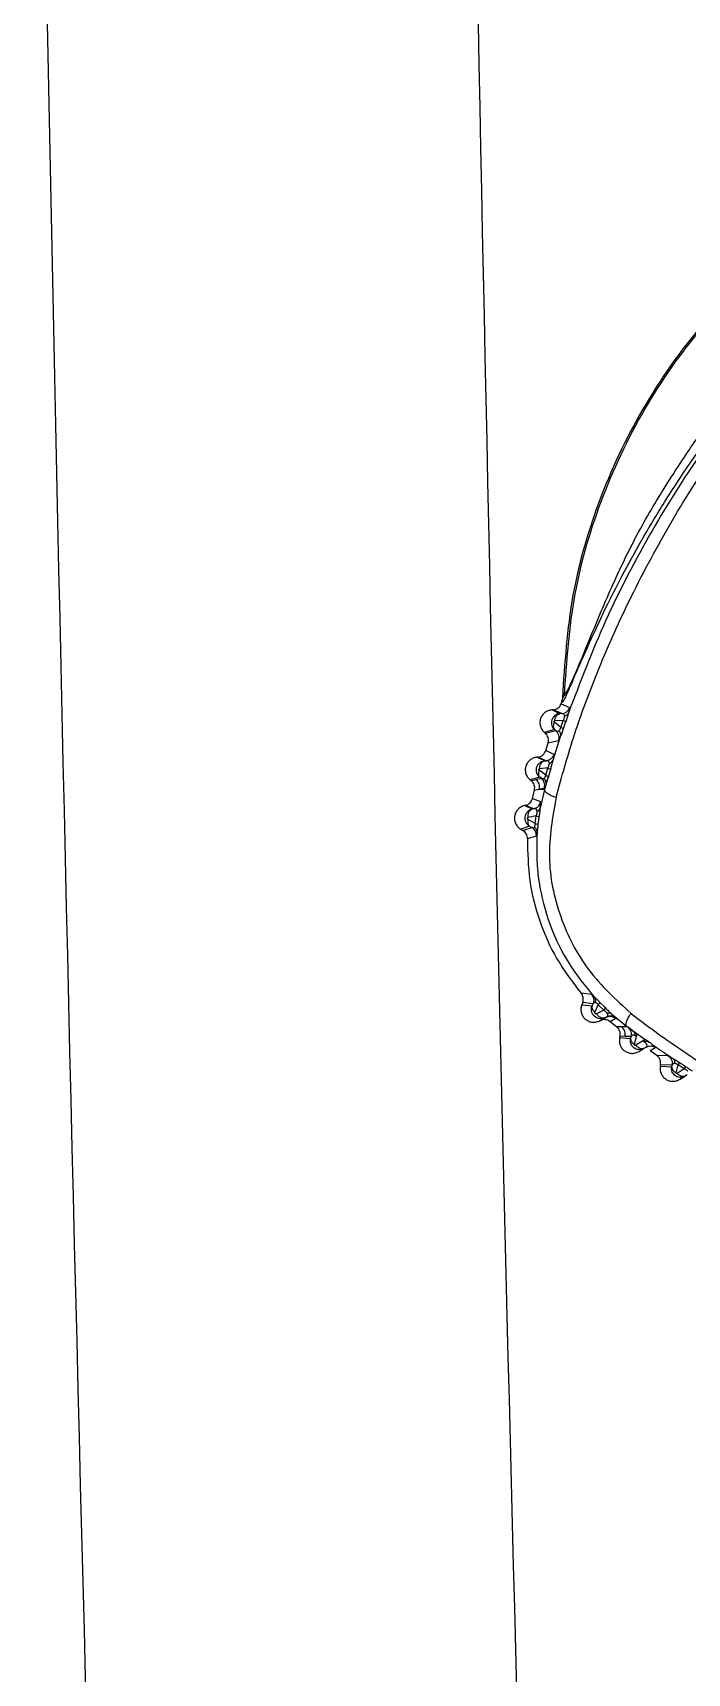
# Model space of a CAD drawing. Extents: x 409 to 498, y 628 to 778.
# Drawn here: x 411.801 to 413.209, y 673.159 to 676.687 of the extents above; entities that cross this region are included whole.
import ezdxf

# ---------------------------------------------------------------- set-up
doc = ezdxf.new("R2010")
doc.units = 0
doc.header["$MEASUREMENT"] = 0
doc.layers.add('1', color=4, linetype='Continuous')
doc.layers.add('GEOMETRY', color=4, linetype='Continuous', lineweight=25)

# ---------------------------------------------------------------- blocks, each defined once
blk = doc.blocks.new('2026_PULSE')
at = {"layer": 'GEOMETRY'}
for p, q in [((4.3611, 30.2834), (4.3613, 30.2838)), ((4.3611, 30.2834), (4.3793, 30.2752)), ((4.3636, 30.2965), (4.3613, 30.2838)), ((4.3613, 30.2838), (4.3657, 30.2884)), ((4.3636, 30.2965), (4.3679, 30.301)), ((4.3793, 30.2752), (4.3793, 30.2737)), ((4.3441, 30.2704), (4.3408, 30.2702)), ((4.3579, 30.2619), (4.3408, 30.2702)), ((4.3622, 30.2622), (4.3441, 30.2704)), ((4.3602, 30.2326), (4.3464, 30.2438)), ((4.3654, 30.2477), (4.3474, 30.2467)), ((4.3622, 30.2622), (4.3579, 30.2619)), ((4.3602, 30.2326), (4.3654, 30.2477)), ((4.3707, 30.2446), (4.3656, 30.2293)), ((4.3468, 30.2281), (4.3249, 30.2218)), ((4.3249, 30.2218), (4.327, 30.22)), ((4.327, 30.22), (4.3497, 30.2257)), ((4.3329, 30.1992), (4.3556, 30.2048)), ((4.3591, 30.2122), (4.343, 30.1611)), ((4.3468, 30.2281), (4.3497, 30.2257)), ((4.3556, 30.2048), (4.3567, 30.2065)), ((4.3624, 30.2205), (4.3591, 30.2122)), ((4.3656, 30.2293), (4.3624, 30.2205)), ((4.3278, 30.1826), (4.3329, 30.1992)), ((4.3278, 30.1826), (4.3456, 30.1749)), ((4.3456, 30.1749), (4.3454, 30.1724)), ((4.3111, 30.1688), (4.3084, 30.1685)), ((4.3251, 30.1606), (4.3084, 30.1685)), ((4.3289, 30.161), (4.3111, 30.1688)), ((4.3279, 30.1297), (4.3138, 30.1404)), ((4.3326, 30.1456), (4.3148, 30.1438)), ((4.3251, 30.1606), (4.3289, 30.161)), ((4.3279, 30.1297), (4.3326, 30.1456)), ((4.3378, 30.1417), (4.3332, 30.1257)), ((4.315, 30.1258), (4.2942, 30.1196)), ((4.2942, 30.1196), (4.2968, 30.1176)), ((4.2968, 30.1176), (4.3065, 30.1202)), ((4.3035, 30.0973), (4.3133, 30.0998)), ((4.3065, 30.1202), (4.3184, 30.1233)), ((4.3133, 30.0998), (4.3251, 30.1029)), ((4.3133, 30.0998), (4.325, 30.0992)), ((4.3184, 30.1233), (4.315, 30.1258)), ((4.325, 30.0992), (4.3157, 30.0586)), ((4.3277, 30.109), (4.325, 30.0992)), ((4.3251, 30.1029), (4.326, 30.1044)), ((4.3302, 30.1163), (4.3277, 30.109)), ((4.2846, 30.0649), (4.2819, 30.0643)), ((4.2986, 30.057), (4.2819, 30.0643)), ((4.302, 30.0577), (4.2846, 30.0649)), ((4.2994, 30.0799), (4.3035, 30.0973)), ((4.2994, 30.0799), (4.3169, 30.0729)), ((4.317, 30.0703), (4.3169, 30.0729)), ((4.3053, 30.0259), (4.2897, 30.0344)), ((4.3074, 30.0423), (4.2904, 30.0388)), ((4.302, 30.0577), (4.2986, 30.057)), ((4.3053, 30.0259), (4.3074, 30.0423)), ((4.3132, 30.0392), (4.3112, 30.0231)), ((4.2931, 30.02), (4.2744, 30.0135)), ((4.2744, 30.0135), (4.2786, 30.0111)), ((4.2786, 30.0111), (4.2978, 30.0175)), ((4.2885, 29.9933), (4.3077, 29.9995)), ((4.2931, 30.02), (4.2978, 30.0175)), ((4.3077, 29.9995), (4.3083, 30.0013)), ((4.4262, 29.6584), (4.404, 29.6607)), ((4.4073, 29.6406), (4.4055, 29.6362)), ((4.4296, 29.6381), (4.4073, 29.6406)), ((4.4438, 29.6414), (4.4554, 29.6299)), ((4.4055, 29.6362), (4.4275, 29.6334)), ((4.4275, 29.6334), (4.4296, 29.6381)), ((4.4338, 29.6197), (4.4409, 29.6358)), ((4.4527, 29.6241), (4.4371, 29.6167)), ((4.4527, 29.6241), (4.4409, 29.6358)), ((4.4429, 29.601), (4.4547, 29.6078)), ((4.4453, 29.6022), (4.4578, 29.6093)), ((4.4547, 29.6078), (4.447, 29.6059)), ((4.4578, 29.6093), (4.4547, 29.6078)), ((4.4789, 29.6066), (4.4662, 29.5996)), ((4.4745, 29.6094), (4.4675, 29.6111)), ((4.4695, 29.6162), (4.5019, 29.5901)), ((4.4767, 29.6093), (4.478, 29.6077)), ((4.4807, 29.6053), (4.4783, 29.607)), ((4.4429, 29.601), (4.4453, 29.6022)), ((4.4803, 29.5886), (4.4662, 29.5996)), ((4.491, 29.5882), (4.4803, 29.5886)), ((4.5019, 29.5901), (4.491, 29.5882)), ((4.5041, 29.5877), (4.491, 29.5882)), ((4.5103, 29.5839), (4.5108, 29.5835)), ((4.5108, 29.5835), (4.5246, 29.5735)), ((4.523, 29.5674), (4.5246, 29.5735)), ((4.5246, 29.5735), (4.5387, 29.5635)), ((4.4876, 29.5684), (4.4868, 29.5653)), ((4.4868, 29.5653), (4.5104, 29.5635)), ((4.4984, 29.568), (4.4876, 29.5684)), ((4.5115, 29.5675), (4.4984, 29.568)), ((4.5104, 29.5635), (4.5115, 29.5675)), ((4.5186, 29.551), (4.523, 29.5674)), ((4.5362, 29.558), (4.5215, 29.549)), ((4.5283, 29.5357), (4.5399, 29.5424)), ((4.5283, 29.5357), (4.5306, 29.5372)), ((4.5416, 29.5615), (4.5362, 29.558)), ((4.5387, 29.5635), (4.5416, 29.5614)), ((4.5431, 29.5444), (4.5399, 29.5424)), ((4.5544, 29.5524), (4.5416, 29.5614)), ((4.5648, 29.5439), (4.5522, 29.5367)), ((4.5665, 29.5269), (4.5522, 29.5367)), ((4.5914, 29.5263), (4.5665, 29.5269)), ((4.5748, 29.5069), (4.5742, 29.5042)), ((4.5742, 29.5042), (4.5988, 29.5026)), ((4.5997, 29.5062), (4.5748, 29.5069)), ((4.5935, 29.5253), (4.5914, 29.5263)), ((4.5988, 29.5026), (4.5997, 29.5062)), ((4.6084, 29.4898), (4.6124, 29.5066)), ((4.6257, 29.498), (4.6124, 29.5066)), ((4.6146, 29.5123), (4.628, 29.5036)), ((4.6257, 29.498), (4.6109, 29.4881)), ((4.6167, 29.4761), (4.6286, 29.483)), ((4.6167, 29.4761), (4.6194, 29.4779)), ((4.6321, 29.4853), (4.6286, 29.483))]:
    blk.add_line(p, q, dxfattribs=at)
for points in [[(3.2245, 33.4758), (3.2971, 29.0509), (3.4247, 24.6268), (3.6071, 20.2051)], [(4.4822, 21.5267), (4.3336, 25.3505), (4.2262, 29.1759), (4.1599, 33.002)], [(5.4312, 31.5328), (5.3589, 31.5172), (5.2143, 31.486), (5.0118, 31.3925), (4.8277, 31.268), (4.6683, 31.1127), (4.5379, 30.9323), (4.4415, 30.732), (4.3784, 30.518), (4.3685, 30.3704), (4.3636, 30.2965)], [(4.3679, 30.301), (4.3731, 30.3743), (4.3833, 30.5209), (4.4465, 30.7334), (4.5425, 30.9322), (4.6721, 31.1112), (4.8304, 31.2655), (5.013, 31.3895), (5.2139, 31.4828), (5.3574, 31.5142), (5.4292, 31.5299)], [(4.3408, 30.2702), (4.3381, 30.2697), (4.3328, 30.2689), (4.3257, 30.2647), (4.32, 30.2588), (4.3163, 30.2514), (4.3149, 30.2433), (4.316, 30.2352), (4.3192, 30.2276), (4.323, 30.2237), (4.3249, 30.2218)], [(4.3084, 30.1685), (4.3057, 30.168), (4.3004, 30.1669), (4.2934, 30.1625), (4.288, 30.1564), (4.2846, 30.1489), (4.2835, 30.1408), (4.2848, 30.1327), (4.2883, 30.1252), (4.2923, 30.1215), (4.2942, 30.1196)], [(4.2819, 30.0643), (4.2793, 30.0635), (4.274, 30.0618), (4.2676, 30.0564), (4.2629, 30.0495), (4.2604, 30.0415), (4.2604, 30.0332), (4.2629, 30.0252), (4.2676, 30.0182), (4.2721, 30.0151), (4.2744, 30.0135)], [(4.4055, 29.6362), (4.4047, 29.6335), (4.4031, 29.6283), (4.4038, 29.6199), (4.4068, 29.6121), (4.4119, 29.6055), (4.4188, 29.6008), (4.4267, 29.5983), (4.4351, 29.5981), (4.4403, 29.6001), (4.4429, 29.601)], [(4.4868, 29.5653), (4.4865, 29.5626), (4.4857, 29.5572), (4.4876, 29.5492), (4.4915, 29.542), (4.4975, 29.5363), (4.5048, 29.5326), (4.5128, 29.5311), (4.521, 29.532), (4.5259, 29.5345), (4.5283, 29.5357)], [(4.5742, 29.5042), (4.574, 29.5015), (4.5734, 29.4961), (4.5756, 29.4881), (4.5798, 29.4811), (4.5859, 29.4756), (4.5933, 29.4721), (4.6014, 29.471), (4.6096, 29.4721), (4.6144, 29.4748), (4.6167, 29.4761)]]:
    blk.add_open_spline(points, degree=3, dxfattribs=at)
for points, knots in [([(4.3679, 30.301), (4.37, 30.304), (4.3742, 30.3101), (4.3931, 30.3515), (4.4261, 30.4316), (4.4701, 30.5374), (4.5233, 30.6484), (4.5836, 30.75), (4.6457, 30.8444), (4.7109, 30.9343), (4.7582, 30.991), (4.7837, 31.0216)], [0, 0, 0, 0, 0.054397, 0.1087246, 0.2236432, 0.3651649, 0.4962156, 0.6338514, 0.7565837, 0.868827, 1, 1, 1, 1]), ([(4.35, 30.0823), (4.3619, 30.1249), (4.3878, 30.218), (4.4419, 30.363), (4.5123, 30.5193), (4.5983, 30.6784), (4.7006, 30.8405), (4.7823, 30.9415), (4.8247, 30.9938)], [0, 0, 0, 0, 0.129548, 0.282447, 0.44601, 0.624613, 0.805705, 1, 1, 1, 1]), ([(4.3657, 30.2884), (4.3665, 30.2896), (4.3682, 30.2922), (4.3757, 30.3087), (4.3915, 30.3458), (4.4195, 30.4104), (4.4536, 30.4835), (4.4929, 30.5609), (4.5346, 30.6369), (4.5853, 30.7216), (4.646, 30.8135), (4.7173, 30.9116), (4.7712, 30.9761), (4.799, 31.0093)], [0, 0, 0, 0, 0.026797, 0.055748, 0.125111, 0.209736, 0.319896, 0.40491, 0.501472, 0.606597, 0.727755, 0.859454, 1, 1, 1, 1]), ([(4.8069, 31.0083), (4.7611, 30.9522), (4.6697, 30.8403), (4.5541, 30.657), (4.4536, 30.465), (4.4022, 30.3306), (4.3766, 30.2634)], [0, 0, 0, 0, 0.250561, 0.500844, 0.750768, 1, 1, 1, 1]), ([(4.3441, 30.2704), (4.346, 30.2707), (4.3498, 30.2713), (4.3548, 30.2744), (4.3588, 30.2783), (4.3604, 30.2817), (4.3611, 30.2834)], [0, 0, 0, 0, 0.25373, 0.509893, 0.758356, 1, 1, 1, 1]), ([(4.3622, 30.2622), (4.364, 30.2625), (4.3678, 30.263), (4.3728, 30.266), (4.377, 30.2701), (4.3785, 30.2735), (4.3793, 30.2752)], [0, 0, 0, 0, 0.244705, 0.500002, 0.755298, 1, 1, 1, 1]), ([(4.3579, 30.2619), (4.3562, 30.2617), (4.3526, 30.2611), (4.3476, 30.2584), (4.3435, 30.2543), (4.3407, 30.2489), (4.3397, 30.2429), (4.3406, 30.237), (4.343, 30.2319), (4.3455, 30.2293), (4.3468, 30.2281)], [0, 0, 0, 0, 0.117933, 0.239777, 0.365562, 0.495333, 0.631944, 0.761558, 0.884208, 1, 1, 1, 1]), ([(4.3464, 30.2438), (4.3458, 30.2423), (4.3445, 30.2393), (4.3439, 30.2348), (4.3446, 30.2308), (4.346, 30.2289), (4.3468, 30.2281)], [0, 0, 0, 0, 0.2393, 0.493099, 0.750585, 1, 1, 1, 1]), ([(4.3464, 30.2438), (4.3463, 30.2439), (4.3461, 30.2441), (4.3459, 30.2446), (4.3458, 30.245), (4.3459, 30.2453), (4.346, 30.2456), (4.3462, 30.246), (4.3465, 30.2464), (4.3469, 30.2466), (4.3472, 30.2466), (4.3474, 30.2467)], [0, 0, 0, 0, 0.1361494, 0.2604958, 0.374339, 0.429311, 0.4841794, 0.5973057, 0.7206272, 0.8556667, 1, 1, 1, 1]), ([(4.3474, 30.2467), (4.3476, 30.2486), (4.3481, 30.2525), (4.3506, 30.2575), (4.354, 30.261), (4.3566, 30.2616), (4.3579, 30.2619)], [0, 0, 0, 0, 0.242506, 0.5, 0.757494, 1, 1, 1, 1]), ([(4.3683, 30.2569), (4.3682, 30.2579), (4.368, 30.2599), (4.3659, 30.2618), (4.3637, 30.262), (4.3622, 30.2622)], [0, 0, 0, 0, 0.21677, 0.461638, 1, 1, 1, 1]), ([(4.3654, 30.2477), (4.3659, 30.2485), (4.3668, 30.2501), (4.3678, 30.2526), (4.3682, 30.255), (4.3683, 30.2563), (4.3683, 30.2569)], [0, 0, 0, 0, 0.258987, 0.498251, 0.740212, 1, 1, 1, 1]), ([(4.3654, 30.2477), (4.3667, 30.2471), (4.3694, 30.2458), (4.3703, 30.245), (4.3707, 30.2446)], [0, 0, 0, 0, 0.499955, 1, 1, 1, 1]), ([(4.3683, 30.2569), (4.3693, 30.2573), (4.3712, 30.2579), (4.3736, 30.2594), (4.3755, 30.2612), (4.3762, 30.2627), (4.3766, 30.2634)], [0, 0, 0, 0, 0.247807, 0.500002, 0.752196, 1, 1, 1, 1]), ([(4.3766, 30.2634), (4.3759, 30.2611), (4.3749, 30.2576), (4.3738, 30.2535), (4.3732, 30.2517), (4.3728, 30.2506), (4.372, 30.2481), (4.3712, 30.2459), (4.3707, 30.2446)], [0, 0, 0, 0, 0.396945, 0.618382, 0.624027, 0.667314, 0.786302, 1, 1, 1, 1]), ([(4.3793, 30.2737), (4.3792, 30.273), (4.3789, 30.2716), (4.3781, 30.2684), (4.3771, 30.2651), (4.3766, 30.2634)], [0, 0, 0, 0, 0.322365, 0.661703, 1, 1, 1, 1]), ([(4.3329, 30.1992), (4.3333, 30.2011), (4.3342, 30.2049), (4.3331, 30.2107), (4.3309, 30.216), (4.3283, 30.2187), (4.327, 30.22)], [0, 0, 0, 0, 0.253687, 0.509854, 0.758386, 1, 1, 1, 1]), ([(4.3497, 30.2257), (4.3507, 30.225), (4.3527, 30.2238), (4.355, 30.2249), (4.3561, 30.2254)], [0, 0, 0, 0, 0.526973, 1, 1, 1, 1]), ([(4.3556, 30.2048), (4.356, 30.2066), (4.3569, 30.2104), (4.3561, 30.2162), (4.3537, 30.2216), (4.351, 30.2243), (4.3497, 30.2257)], [0, 0, 0, 0, 0.244603, 0.499998, 0.755394, 1, 1, 1, 1]), ([(4.3561, 30.2254), (4.3565, 30.2257), (4.3573, 30.2264), (4.3583, 30.2277), (4.359, 30.229), (4.3596, 30.2302), (4.36, 30.2314), (4.3602, 30.2323), (4.3602, 30.2325), (4.3602, 30.2326)], [0, 0, 0, 0, 0.277232, 0.531793, 0.620229, 0.767289, 0.926588, 0.974406, 1, 1, 1, 1]), ([(4.3561, 30.2254), (4.3568, 30.2244), (4.3582, 30.2223), (4.3594, 30.2189), (4.3598, 30.2155), (4.3594, 30.2133), (4.3591, 30.2122)], [0, 0, 0, 0, 0.240727, 0.491147, 0.74614, 1, 1, 1, 1]), ([(4.3567, 30.2065), (4.3567, 30.2065), (4.3571, 30.2071), (4.3582, 30.2098), (4.3591, 30.2122)], [0, 0, 0, 0, 0.092473, 1, 1, 1, 1]), ([(4.3602, 30.2326), (4.3616, 30.232), (4.3642, 30.2306), (4.3651, 30.2298), (4.3656, 30.2293)], [0, 0, 0, 0, 0.496231, 1, 1, 1, 1]), ([(4.3111, 30.1688), (4.313, 30.1692), (4.3169, 30.17), (4.3217, 30.1732), (4.3257, 30.1774), (4.3271, 30.1809), (4.3278, 30.1826)], [0, 0, 0, 0, 0.253674, 0.509842, 0.758372, 1, 1, 1, 1]), ([(4.3456, 30.1749), (4.3449, 30.1731), (4.3435, 30.1695), (4.3395, 30.1652), (4.3345, 30.1621), (4.3307, 30.1613), (4.3289, 30.161)], [0, 0, 0, 0, 0.244606, 0.5, 0.755394, 1, 1, 1, 1]), ([(4.3454, 30.1724), (4.3454, 30.1721), (4.3455, 30.1713), (4.3445, 30.1669), (4.3434, 30.1629), (4.343, 30.1611)], [0, 0, 0, 0, 0.3454636, 0.7077495, 1, 1, 1, 1]), ([(4.315, 30.1258), (4.3137, 30.127), (4.3111, 30.1294), (4.3086, 30.1343), (4.3074, 30.1397), (4.3078, 30.1454), (4.3099, 30.151), (4.3137, 30.1557), (4.3189, 30.1594), (4.323, 30.1602), (4.3251, 30.1606)], [0, 0, 0, 0, 0.11373, 0.229048, 0.348039, 0.470766, 0.597282, 0.727635, 0.861863, 1, 1, 1, 1]), ([(4.3138, 30.1404), (4.3133, 30.139), (4.3123, 30.1361), (4.3121, 30.1319), (4.3129, 30.1283), (4.3143, 30.1266), (4.315, 30.1258)], [0, 0, 0, 0, 0.236741, 0.488701, 0.746654, 1, 1, 1, 1]), ([(4.3138, 30.1404), (4.3137, 30.1405), (4.3134, 30.1407), (4.3132, 30.1412), (4.3131, 30.1416), (4.313, 30.1419), (4.313, 30.1422), (4.3131, 30.1426), (4.3134, 30.143), (4.3138, 30.1435), (4.3143, 30.1437), (4.3146, 30.1438), (4.3148, 30.1438)], [0, 0, 0, 0, 0.13219, 0.252148, 0.308539, 0.363365, 0.417718, 0.472733, 0.588185, 0.715206, 0.853659, 1, 1, 1, 1]), ([(4.3148, 30.1438), (4.3149, 30.1459), (4.3152, 30.1501), (4.3175, 30.1555), (4.3209, 30.1594), (4.3238, 30.1603), (4.3251, 30.1606)], [0, 0, 0, 0, 0.2417879, 0.5, 0.7582121, 1, 1, 1, 1]), ([(4.3356, 30.1551), (4.3356, 30.1557), (4.3356, 30.1569), (4.335, 30.1587), (4.333, 30.1608), (4.3306, 30.1609), (4.3289, 30.161)], [0, 0, 0, 0, 0.10259, 0.214045, 0.458693, 1, 1, 1, 1]), ([(4.3326, 30.1456), (4.3331, 30.1464), (4.3339, 30.1479), (4.3349, 30.1505), (4.3355, 30.1531), (4.3356, 30.1544), (4.3356, 30.1551)], [0, 0, 0, 0, 0.266278, 0.509161, 0.747532, 1, 1, 1, 1]), ([(4.3326, 30.1456), (4.3339, 30.1448), (4.3366, 30.1433), (4.3374, 30.1422), (4.3378, 30.1417)], [0, 0, 0, 0, 0.4999444, 1, 1, 1, 1]), ([(4.3356, 30.1551), (4.3374, 30.1558), (4.3409, 30.1572), (4.3423, 30.1598), (4.343, 30.1611)], [0, 0, 0, 0, 0.500002, 1, 1, 1, 1]), ([(4.343, 30.1611), (4.3422, 30.1578), (4.3406, 30.1516), (4.3387, 30.1449), (4.3378, 30.1417)], [0, 0, 0, 0, 0.519238, 1, 1, 1, 1]), ([(4.3035, 30.0973), (4.3039, 30.0992), (4.3045, 30.103), (4.3032, 30.1087), (4.3008, 30.1138), (4.2981, 30.1163), (4.2968, 30.1176)], [0, 0, 0, 0, 0.254418, 0.510943, 0.758803, 1, 1, 1, 1]), ([(4.3065, 30.1202), (4.3079, 30.1189), (4.3106, 30.1163), (4.3132, 30.111), (4.3142, 30.1053), (4.3136, 30.1016), (4.3133, 30.0998)], [0, 0, 0, 0, 0.244721, 0.5, 0.755279, 1, 1, 1, 1]), ([(4.3184, 30.1233), (4.3193, 30.1228), (4.3211, 30.1217), (4.3231, 30.1225), (4.3241, 30.1229)], [0, 0, 0, 0, 0.523683, 1, 1, 1, 1]), ([(4.3251, 30.1029), (4.3254, 30.1047), (4.3261, 30.1084), (4.325, 30.1142), (4.3225, 30.1194), (4.3197, 30.122), (4.3184, 30.1233)], [0, 0, 0, 0, 0.244701, 0.499995, 0.755291, 1, 1, 1, 1]), ([(4.3241, 30.1229), (4.3244, 30.1232), (4.3252, 30.1238), (4.3263, 30.1252), (4.3274, 30.1272), (4.3278, 30.1289), (4.3279, 30.1297)], [0, 0, 0, 0, 0.278003, 0.534773, 0.770599, 1, 1, 1, 1]), ([(4.3241, 30.1229), (4.3248, 30.1219), (4.3264, 30.1198), (4.3277, 30.1162), (4.3283, 30.1125), (4.3279, 30.1101), (4.3277, 30.109)], [0, 0, 0, 0, 0.24107, 0.491816, 0.746797, 1, 1, 1, 1]), ([(4.325, 30.0992), (4.3252, 30.0979), (4.3257, 30.0953), (4.3308, 30.0909), (4.3388, 30.0865), (4.3463, 30.0836), (4.35, 30.0823)], [0, 0, 0, 0, 0.246242, 0.500052, 0.753835, 1, 1, 1, 1]), ([(4.326, 30.1044), (4.3261, 30.1044), (4.3264, 30.1049), (4.3271, 30.107), (4.3277, 30.109)], [0, 0, 0, 0, 0.024496, 1, 1, 1, 1]), ([(4.3279, 30.1297), (4.3293, 30.1289), (4.332, 30.1274), (4.3328, 30.1263), (4.3332, 30.1257)], [0, 0, 0, 0, 0.496, 1, 1, 1, 1]), ([(4.3332, 30.1257), (4.3322, 30.1225), (4.3312, 30.119), (4.3303, 30.1165), (4.3302, 30.1163)], [0, 0, 0, 0, 0.927496, 1, 1, 1, 1]), ([(4.2846, 30.0649), (4.2864, 30.0655), (4.29, 30.0666), (4.2944, 30.0703), (4.2978, 30.0747), (4.2988, 30.0782), (4.2994, 30.0799)], [0, 0, 0, 0, 0.253839, 0.51138, 0.759816, 1, 1, 1, 1]), ([(4.302, 30.0577), (4.3038, 30.0582), (4.3074, 30.0594), (4.3119, 30.0629), (4.3153, 30.0675), (4.3164, 30.0711), (4.3169, 30.0729)], [0, 0, 0, 0, 0.24483, 0.500002, 0.755173, 1, 1, 1, 1]), ([(4.3157, 30.0586), (4.316, 30.0606), (4.3166, 30.0649), (4.3171, 30.0693), (4.317, 30.07), (4.317, 30.0703)], [0, 0, 0, 0, 0.331559, 0.69808, 1, 1, 1, 1]), ([(4.35, 30.0823), (4.3424, 30.0395), (4.3274, 29.9543), (4.3544, 29.8238), (4.4151, 29.7054), (4.4791, 29.6469), (4.5113, 29.6175)], [0, 0, 0, 0, 0.2514755, 0.500099, 0.7487466, 1, 1, 1, 1]), ([(4.2986, 30.057), (4.2963, 30.0562), (4.2923, 30.0548), (4.2876, 30.0506), (4.2845, 30.0458), (4.2829, 30.0401), (4.2829, 30.0342), (4.2848, 30.0285), (4.2881, 30.0235), (4.2914, 30.0212), (4.2931, 30.02)], [0, 0, 0, 0, 0.150026, 0.264695, 0.386799, 0.506391, 0.628102, 0.750272, 0.873009, 1, 1, 1, 1]), ([(4.2897, 30.0344), (4.2895, 30.0346), (4.2892, 30.0348), (4.2888, 30.0353), (4.2886, 30.0358), (4.2885, 30.0362), (4.2885, 30.0365), (4.2885, 30.037), (4.2887, 30.0376), (4.2892, 30.0382), (4.2897, 30.0386), (4.2902, 30.0388), (4.2904, 30.0388)], [0, 0, 0, 0, 0.1326729, 0.253631, 0.3105589, 0.365854, 0.4205615, 0.4757861, 0.5911881, 0.7176182, 0.8550308, 1, 1, 1, 1]), ([(4.2897, 30.0344), (4.2895, 30.033), (4.2889, 30.0299), (4.2893, 30.0257), (4.2906, 30.0221), (4.2923, 30.0207), (4.2931, 30.02)], [0, 0, 0, 0, 0.236544, 0.488622, 0.746745, 1, 1, 1, 1]), ([(4.2904, 30.0388), (4.2903, 30.0409), (4.29, 30.0451), (4.2916, 30.0509), (4.2946, 30.0553), (4.2973, 30.0564), (4.2986, 30.057)], [0, 0, 0, 0, 0.24163, 0.5, 0.75837, 1, 1, 1, 1]), ([(4.3092, 30.0522), (4.3091, 30.0528), (4.309, 30.0541), (4.3083, 30.0559), (4.3062, 30.0579), (4.3037, 30.0578), (4.302, 30.0577)], [0, 0, 0, 0, 0.102534, 0.213631, 0.457718, 1, 1, 1, 1]), ([(4.3074, 30.0423), (4.3077, 30.0432), (4.3084, 30.0448), (4.309, 30.0475), (4.3093, 30.0501), (4.3092, 30.0515), (4.3092, 30.0522)], [0, 0, 0, 0, 0.265392, 0.510123, 0.749622, 1, 1, 1, 1]), ([(4.3074, 30.0423), (4.3089, 30.0418), (4.3118, 30.0407), (4.3127, 30.0397), (4.3132, 30.0392)], [0, 0, 0, 0, 0.500046, 1, 1, 1, 1]), ([(4.3092, 30.0522), (4.3108, 30.053), (4.3141, 30.0547), (4.3152, 30.0573), (4.3157, 30.0586)], [0, 0, 0, 0, 0.5, 1, 1, 1, 1]), ([(4.3157, 30.0586), (4.3153, 30.0555), (4.3145, 30.0493), (4.3136, 30.0426), (4.3132, 30.0392)], [0, 0, 0, 0, 0.489095, 1, 1, 1, 1]), ([(4.2885, 29.9933), (4.2884, 29.9952), (4.2882, 29.9988), (4.286, 30.0038), (4.2829, 30.0082), (4.28, 30.0102), (4.2786, 30.0111)], [0, 0, 0, 0, 0.254088, 0.511673, 0.759824, 1, 1, 1, 1]), ([(4.2885, 29.9933), (4.289, 29.9632), (4.29, 29.9031), (4.3127, 29.8156), (4.3491, 29.7327), (4.3857, 29.6848), (4.404, 29.6607)], [0, 0, 0, 0, 0.250557, 0.499216, 0.748246, 1, 1, 1, 1]), ([(4.2978, 30.0175), (4.2988, 30.0171), (4.3007, 30.0163), (4.3024, 30.0176), (4.3033, 30.0183)], [0, 0, 0, 0, 0.52785, 1, 1, 1, 1]), ([(4.3077, 29.9995), (4.3076, 30.0013), (4.3075, 30.0049), (4.3055, 30.01), (4.3022, 30.0145), (4.2992, 30.0165), (4.2978, 30.0175)], [0, 0, 0, 0, 0.24521, 0.499997, 0.754786, 1, 1, 1, 1]), ([(4.3033, 30.0183), (4.3035, 30.0187), (4.3041, 30.0194), (4.3048, 30.0211), (4.3052, 30.0234), (4.3053, 30.0251), (4.3053, 30.0259)], [0, 0, 0, 0, 0.272495, 0.525015, 0.76235, 1, 1, 1, 1]), ([(4.3033, 30.0183), (4.3041, 30.0174), (4.3059, 30.0158), (4.3077, 30.0127), (4.3089, 30.0095), (4.309, 30.0073), (4.3091, 30.0062)], [0, 0, 0, 0, 0.241912, 0.492587, 0.747086, 1, 1, 1, 1]), ([(4.3053, 30.0259), (4.3068, 30.0254), (4.3098, 30.0245), (4.3107, 30.0235), (4.3112, 30.0231)], [0, 0, 0, 0, 0.497179, 1, 1, 1, 1]), ([(4.3091, 30.0062), (4.3084, 29.9798), (4.3075, 29.9467), (4.3117, 29.912), (4.313, 29.9033), (4.3133, 29.901), (4.3134, 29.9004), (4.3134, 29.9002), (4.3183, 29.8689), (4.3268, 29.8362), (4.3489, 29.7774), (4.3756, 29.7221), (4.4126, 29.6767), (4.4313, 29.6539)], [0, 0, 0, 0, 0.2082, 0.260693, 0.274113, 0.277664, 0.278653, 0.278952, 0.27912, 0.526842, 0.539473, 0.768615, 1, 1, 1, 1]), ([(4.3083, 30.0013), (4.3083, 30.0013), (4.3085, 30.0018), (4.3088, 30.004), (4.3091, 30.0062)], [0, 0, 0, 0, 0.027512, 1, 1, 1, 1]), ([(4.3112, 30.0231), (4.3108, 30.02), (4.3101, 30.0135), (4.3094, 30.0087), (4.3091, 30.0062)], [0, 0, 0, 0, 0.471171, 1, 1, 1, 1]), ([(4.4073, 29.6406), (4.4078, 29.6424), (4.4089, 29.6459), (4.4086, 29.6513), (4.4071, 29.6565), (4.405, 29.6593), (4.404, 29.6607)], [0, 0, 0, 0, 0.254075, 0.511661, 0.759811, 1, 1, 1, 1]), ([(4.4313, 29.6539), (4.43, 29.6552), (4.4272, 29.6579), (4.4265, 29.6582), (4.4262, 29.6584)], [0, 0, 0, 0, 0.472059, 1, 1, 1, 1]), ([(4.4262, 29.6584), (4.4272, 29.657), (4.4294, 29.6541), (4.431, 29.6488), (4.4312, 29.6433), (4.4301, 29.6398), (4.4296, 29.6381)], [0, 0, 0, 0, 0.245213, 0.5, 0.754788, 1, 1, 1, 1]), ([(4.4342, 29.6407), (4.4333, 29.6407), (4.4312, 29.6407), (4.4302, 29.639), (4.4296, 29.6381)], [0, 0, 0, 0, 0.473645, 1, 1, 1, 1]), ([(4.4313, 29.6539), (4.4319, 29.6532), (4.433, 29.6522), (4.4343, 29.6509), (4.4359, 29.6495), (4.4391, 29.6463), (4.442, 29.6433), (4.4438, 29.6414)], [0, 0, 0, 0, 0.22155, 0.3323, 0.397743, 0.620158, 1, 1, 1, 1]), ([(4.4313, 29.6539), (4.4319, 29.653), (4.4333, 29.6512), (4.4344, 29.6478), (4.4348, 29.6443), (4.4344, 29.6419), (4.4342, 29.6407)], [0, 0, 0, 0, 0.252786, 0.507301, 0.758048, 1, 1, 1, 1]), ([(4.4409, 29.6358), (4.4403, 29.6365), (4.4392, 29.6379), (4.438, 29.6388), (4.4372, 29.6393), (4.4366, 29.6397), (4.4355, 29.6403), (4.4347, 29.6405), (4.4342, 29.6407)], [0, 0, 0, 0, 0.235622, 0.471634, 0.480551, 0.54513, 0.725606, 1, 1, 1, 1]), ([(4.4438, 29.6414), (4.4437, 29.6408), (4.4435, 29.6395), (4.4417, 29.637), (4.4409, 29.6358)], [0, 0, 0, 0, 0.503043, 1, 1, 1, 1]), ([(4.447, 29.6059), (4.4452, 29.6059), (4.4414, 29.606), (4.4361, 29.6082), (4.4315, 29.6117), (4.428, 29.6164), (4.4261, 29.6219), (4.4257, 29.6278), (4.4269, 29.6315), (4.4275, 29.6334)], [0, 0, 0, 0, 0.135176, 0.27999, 0.421876, 0.566004, 0.710322, 0.854948, 1, 1, 1, 1]), ([(4.4275, 29.6334), (4.4273, 29.6323), (4.4268, 29.6301), (4.428, 29.6264), (4.4303, 29.6228), (4.4327, 29.6207), (4.4338, 29.6197)], [0, 0, 0, 0, 0.253258, 0.511382, 0.763459, 1, 1, 1, 1]), ([(4.4371, 29.6167), (4.4369, 29.6166), (4.4364, 29.6164), (4.4357, 29.6164), (4.435, 29.6166), (4.4345, 29.617), (4.4341, 29.6173), (4.4339, 29.6176), (4.4338, 29.618), (4.4336, 29.6185), (4.4336, 29.6191), (4.4338, 29.6195), (4.4338, 29.6197)], [0, 0, 0, 0, 0.144988, 0.282396, 0.408827, 0.524229, 0.57945, 0.634159, 0.689453, 0.746382, 0.867343, 1, 1, 1, 1]), ([(4.4547, 29.6078), (4.4533, 29.6074), (4.4505, 29.6065), (4.4455, 29.608), (4.4406, 29.6115), (4.4383, 29.615), (4.4371, 29.6167)], [0, 0, 0, 0, 0.2416289, 0.4999985, 0.7583689, 1, 1, 1, 1]), ([(4.4554, 29.6299), (4.4554, 29.6293), (4.4552, 29.628), (4.4536, 29.6254), (4.4527, 29.6241)], [0, 0, 0, 0, 0.499986, 1, 1, 1, 1]), ([(4.4603, 29.6175), (4.4599, 29.618), (4.459, 29.6191), (4.4572, 29.621), (4.455, 29.6227), (4.4535, 29.6237), (4.4527, 29.6241)], [0, 0, 0, 0, 0.251071, 0.490727, 0.735067, 1, 1, 1, 1]), ([(4.4554, 29.6299), (4.458, 29.6274), (4.4629, 29.6226), (4.4673, 29.6183), (4.4695, 29.6162)], [0, 0, 0, 0, 0.524097, 1, 1, 1, 1]), ([(4.4578, 29.6093), (4.4593, 29.6102), (4.4614, 29.6115), (4.4618, 29.6142), (4.4613, 29.616), (4.4606, 29.617), (4.4603, 29.6175)], [0, 0, 0, 0, 0.551209, 0.790493, 0.899445, 1, 1, 1, 1]), ([(4.4578, 29.6093), (4.4595, 29.61), (4.4631, 29.6113), (4.4688, 29.6113), (4.4744, 29.6098), (4.4774, 29.6077), (4.4789, 29.6066)], [0, 0, 0, 0, 0.244829, 0.5, 0.755171, 1, 1, 1, 1]), ([(4.4786, 29.6076), (4.4775, 29.6085), (4.4753, 29.6102), (4.4699, 29.6116), (4.4639, 29.6115), (4.46, 29.6101), (4.4581, 29.6095)], [0, 0, 0, 0, 0.2620736, 0.5165585, 0.7628551, 1, 1, 1, 1]), ([(4.4695, 29.6162), (4.4682, 29.617), (4.4657, 29.6184), (4.4621, 29.6178), (4.4603, 29.6175)], [0, 0, 0, 0, 0.4999991, 1, 1, 1, 1]), ([(4.4695, 29.6162), (4.4709, 29.6149), (4.4738, 29.6122), (4.4763, 29.6098), (4.4766, 29.6093), (4.4767, 29.6093)], [0, 0, 0, 0, 0.439093, 0.869835, 1, 1, 1, 1]), ([(4.5019, 29.5901), (4.5013, 29.5911), (4.5001, 29.5931), (4.5014, 29.5993), (4.5049, 29.6074), (4.5091, 29.6141), (4.5113, 29.6175)], [0, 0, 0, 0, 0.2398, 0.491268, 0.747303, 1, 1, 1, 1]), ([(4.5113, 29.6175), (4.5239, 29.6079), (4.5537, 29.5851), (4.6051, 29.5484), (4.67, 29.5047), (4.7381, 29.4625), (4.8091, 29.4222), (4.8796, 29.3851), (4.9599, 29.3476), (5.0459, 29.3121), (5.1369, 29.279), (5.2311, 29.2491), (5.3335, 29.2213), (5.4053, 29.2056), (5.4434, 29.1983), (5.4434, 29.1983), (5.4434, 29.1983), (5.4434, 29.1983), (5.4434, 29.1983), (5.4435, 29.1983), (5.4435, 29.1983), (5.4436, 29.1982), (5.4438, 29.1982), (5.4441, 29.1981), (5.4453, 29.1979), (5.4491, 29.1972), (5.4627, 29.1947), (5.4918, 29.1895), (5.5405, 29.1817), (5.5917, 29.1748), (5.6379, 29.1697), (5.6719, 29.1665), (5.7025, 29.1641), (5.7296, 29.1623), (5.7721, 29.1599), (5.8286, 29.158), (5.8991, 29.1578), (5.9679, 29.1596), (6.0388, 29.1636), (6.1222, 29.171), (6.2037, 29.1816), (6.2831, 29.1954), (6.3525, 29.21), (6.4168, 29.2259), (6.4576, 29.2372), (6.4745, 29.242)], [0, 0, 0, 0, 0.023144, 0.05484, 0.091564, 0.136206, 0.170367, 0.209427, 0.251228, 0.298444, 0.343948, 0.391377, 0.441313, 0.497426, 0.497427, 0.497428, 0.497429, 0.497432, 0.497437, 0.497446, 0.497463, 0.497497, 0.497564, 0.497711, 0.498058, 0.499248, 0.503302, 0.518104, 0.541837, 0.574517, 0.592617, 0.609041, 0.623786, 0.63685, 0.648231, 0.685287, 0.718359, 0.749985, 0.784568, 0.820855, 0.870939, 0.90326, 0.937451, 0.973984, 1, 1, 1, 1]), ([(4.4662, 29.5996), (4.4647, 29.6007), (4.4616, 29.6029), (4.456, 29.6041), (4.4504, 29.6041), (4.447, 29.6028), (4.4453, 29.6022)], [0, 0, 0, 0, 0.253851, 0.511392, 0.75983, 1, 1, 1, 1]), ([(4.4876, 29.5684), (4.4879, 29.5703), (4.4884, 29.5742), (4.487, 29.5798), (4.4844, 29.5849), (4.4817, 29.5873), (4.4803, 29.5886)], [0, 0, 0, 0, 0.253715, 0.509834, 0.758299, 1, 1, 1, 1]), ([(4.4984, 29.568), (4.4986, 29.5698), (4.4992, 29.5736), (4.4979, 29.5793), (4.4952, 29.5844), (4.4924, 29.5869), (4.491, 29.5882)], [0, 0, 0, 0, 0.244768, 0.500064, 0.755326, 1, 1, 1, 1]), ([(4.5019, 29.5901), (4.5034, 29.589), (4.5057, 29.5873), (4.5085, 29.5852), (4.5098, 29.5843), (4.5103, 29.5839)], [0, 0, 0, 0, 0.528606, 0.827155, 1, 1, 1, 1]), ([(4.5103, 29.5839), (4.5085, 29.5851), (4.5051, 29.5874), (4.5044, 29.5876), (4.5041, 29.5877)], [0, 0, 0, 0, 0.518872, 1, 1, 1, 1]), ([(4.5041, 29.5877), (4.5055, 29.5864), (4.5083, 29.5839), (4.511, 29.5787), (4.5123, 29.5731), (4.5118, 29.5693), (4.5115, 29.5675)], [0, 0, 0, 0, 0.244705, 0.5, 0.755295, 1, 1, 1, 1]), ([(4.5108, 29.5835), (4.5169, 29.5791), (4.5261, 29.5724), (4.5355, 29.5657), (4.5387, 29.5635)], [0, 0, 0, 0, 0.663169, 1, 1, 1, 1]), ([(4.5108, 29.5835), (4.5124, 29.5822), (4.5154, 29.5797), (4.5199, 29.5742), (4.5218, 29.5699), (4.523, 29.5674)], [0, 0, 0, 0, 0.298965, 0.578216, 1, 1, 1, 1]), ([(4.523, 29.5674), (4.5224, 29.5678), (4.5215, 29.5686), (4.5201, 29.5695), (4.5186, 29.5703), (4.5169, 29.5708), (4.5155, 29.5708), (4.5141, 29.5706), (4.5126, 29.5697), (4.5119, 29.5683), (4.5115, 29.5675)], [0, 0, 0, 0, 0.079086, 0.133913, 0.200461, 0.312241, 0.428543, 0.526289, 0.702284, 1, 1, 1, 1]), ([(4.5399, 29.5424), (4.5376, 29.5413), (4.5337, 29.5394), (4.5274, 29.5393), (4.522, 29.5406), (4.517, 29.5435), (4.5131, 29.5477), (4.5106, 29.5528), (4.5096, 29.5582), (4.5101, 29.5618), (4.5104, 29.5635)], [0, 0, 0, 0, 0.166529, 0.280002, 0.401122, 0.523303, 0.648332, 0.769672, 0.88687, 1, 1, 1, 1]), ([(4.5104, 29.5635), (4.5103, 29.5624), (4.5103, 29.5602), (4.5119, 29.5567), (4.5147, 29.5535), (4.5173, 29.5519), (4.5186, 29.551)], [0, 0, 0, 0, 0.253348, 0.511302, 0.763261, 1, 1, 1, 1]), ([(4.5215, 29.549), (4.5214, 29.5489), (4.521, 29.5487), (4.5204, 29.5486), (4.5199, 29.5487), (4.5194, 29.5489), (4.5191, 29.5492), (4.5189, 29.5494), (4.5187, 29.5497), (4.5186, 29.55), (4.5185, 29.5505), (4.5185, 29.5509), (4.5186, 29.551)], [0, 0, 0, 0, 0.1463607, 0.284808, 0.4118299, 0.5272821, 0.5822944, 0.6366485, 0.6914731, 0.7478647, 0.8678266, 1, 1, 1, 1]), ([(4.5399, 29.5424), (4.5386, 29.5419), (4.5359, 29.5407), (4.5308, 29.5415), (4.5257, 29.5443), (4.5229, 29.5474), (4.5215, 29.549)], [0, 0, 0, 0, 0.2417864, 0.4999984, 0.7582113, 1, 1, 1, 1]), ([(4.5544, 29.5524), (4.5529, 29.5533), (4.55, 29.5552), (4.5437, 29.5576), (4.5392, 29.5578), (4.5362, 29.558)], [0, 0, 0, 0, 0.24777, 0.493288, 1, 1, 1, 1]), ([(4.5431, 29.5444), (4.5441, 29.5452), (4.546, 29.5466), (4.546, 29.5493), (4.5446, 29.5518), (4.5434, 29.5532), (4.5422, 29.5545), (4.5409, 29.5555), (4.54, 29.5561), (4.5392, 29.5566), (4.5379, 29.5573), (4.5368, 29.5577), (4.5362, 29.558)], [0, 0, 0, 0, 0.310024, 0.585718, 0.692349, 0.74531, 0.798926, 0.862433, 0.88153, 0.891455, 0.942928, 1, 1, 1, 1]), ([(4.5431, 29.5444), (4.5448, 29.5453), (4.5482, 29.547), (4.5541, 29.5477), (4.5599, 29.5468), (4.5632, 29.5448), (4.5648, 29.5439)], [0, 0, 0, 0, 0.244606, 0.5, 0.755394, 1, 1, 1, 1]), ([(4.5543, 29.5525), (4.5589, 29.5493), (4.5704, 29.5413), (4.5857, 29.531), (4.5963, 29.5238), (4.6, 29.5214)], [0, 0, 0, 0, 0.304807, 0.763892, 1, 1, 1, 1]), ([(4.5544, 29.5524), (4.556, 29.5512), (4.5592, 29.5488), (4.5623, 29.5463), (4.5646, 29.5444), (4.5647, 29.5441), (4.5648, 29.5439)], [0, 0, 0, 0, 0.217056, 0.42966, 0.698276, 1, 1, 1, 1]), ([(4.5748, 29.5069), (4.575, 29.5088), (4.5754, 29.5127), (4.5737, 29.5183), (4.5709, 29.5233), (4.5679, 29.5257), (4.5665, 29.5269)], [0, 0, 0, 0, 0.253674, 0.509842, 0.758373, 1, 1, 1, 1]), ([(4.5914, 29.5263), (4.5929, 29.5251), (4.5959, 29.5227), (4.5988, 29.5176), (4.6003, 29.5119), (4.5999, 29.5081), (4.5997, 29.5062)], [0, 0, 0, 0, 0.244604, 0.5, 0.755396, 1, 1, 1, 1]), ([(4.6, 29.5214), (4.5975, 29.523), (4.5944, 29.5249), (4.5936, 29.5252), (4.5935, 29.5253)], [0, 0, 0, 0, 0.817393, 1, 1, 1, 1]), ([(4.6286, 29.483), (4.6265, 29.4818), (4.6226, 29.4798), (4.6163, 29.4794), (4.611, 29.4806), (4.6066, 29.4829), (4.6028, 29.4863), (4.5999, 29.491), (4.5982, 29.4966), (4.5986, 29.5006), (4.5988, 29.5026)], [0, 0, 0, 0, 0.154612, 0.290603, 0.407903, 0.506473, 0.620626, 0.739473, 0.865922, 1, 1, 1, 1]), ([(4.5988, 29.5026), (4.5988, 29.5014), (4.5988, 29.499), (4.6008, 29.4954), (4.6041, 29.4921), (4.607, 29.4905), (4.6084, 29.4898)], [0, 0, 0, 0, 0.249417, 0.506903, 0.760701, 1, 1, 1, 1]), ([(4.6052, 29.51), (4.6045, 29.51), (4.603, 29.5101), (4.601, 29.5089), (4.6002, 29.5073), (4.5997, 29.5062)], [0, 0, 0, 0, 0.2250418, 0.4704347, 1, 1, 1, 1]), ([(4.6, 29.5214), (4.6018, 29.5203), (4.6036, 29.5192), (4.6055, 29.5181), (4.6055, 29.5181), (4.6056, 29.518), (4.6057, 29.518), (4.6068, 29.5173), (4.6082, 29.5165), (4.6101, 29.5153), (4.612, 29.514), (4.6136, 29.513), (4.6146, 29.5123)], [0, 0, 0, 0, 0.417535, 0.417611, 0.41821, 0.419871, 0.426157, 0.450648, 0.646057, 0.703071, 0.806006, 1, 1, 1, 1]), ([(4.6, 29.5214), (4.6008, 29.5208), (4.6023, 29.5195), (4.604, 29.5167), (4.605, 29.5135), (4.6052, 29.5112), (4.6052, 29.51)], [0, 0, 0, 0, 0.254162, 0.509104, 0.759349, 1, 1, 1, 1]), ([(4.6124, 29.5066), (4.6118, 29.5071), (4.6105, 29.5081), (4.6092, 29.5088), (4.6084, 29.5091), (4.6078, 29.5094), (4.6066, 29.5098), (4.6058, 29.5099), (4.6052, 29.51)], [0, 0, 0, 0, 0.238313, 0.475335, 0.500024, 0.549554, 0.728053, 1, 1, 1, 1]), ([(4.6146, 29.5123), (4.6145, 29.5117), (4.6144, 29.5106), (4.6131, 29.5079), (4.6124, 29.5066)], [0, 0, 0, 0, 0.503105, 1, 1, 1, 1]), ([(4.628, 29.5036), (4.6279, 29.5031), (4.6277, 29.502), (4.6264, 29.4993), (4.6257, 29.498)], [0, 0, 0, 0, 0.5000076, 1, 1, 1, 1]), ([(4.628, 29.5036), (4.629, 29.5029), (4.6306, 29.5019), (4.6325, 29.5007), (4.6339, 29.4998), (4.6351, 29.499), (4.6362, 29.4982), (4.6368, 29.4978), (4.639, 29.4963), (4.641, 29.4949), (4.6429, 29.4936)], [0, 0, 0, 0, 0.198415, 0.3028, 0.36011, 0.457997, 0.54502, 0.571673, 0.58734, 1, 1, 1, 1]), ([(4.6109, 29.4881), (4.6108, 29.4881), (4.6105, 29.4879), (4.6101, 29.4878), (4.6096, 29.4879), (4.6092, 29.4881), (4.6089, 29.4883), (4.6087, 29.4885), (4.6085, 29.4889), (4.6084, 29.4893), (4.6084, 29.4896), (4.6084, 29.4898)], [0, 0, 0, 0, 0.144351, 0.279386, 0.402708, 0.515836, 0.570702, 0.625677, 0.739519, 0.863869, 1, 1, 1, 1]), ([(4.6286, 29.483), (4.6274, 29.4824), (4.6249, 29.4812), (4.6201, 29.4817), (4.6152, 29.484), (4.6123, 29.4868), (4.6109, 29.4881)], [0, 0, 0, 0, 0.242505, 0.499998, 0.757493, 1, 1, 1, 1]), ([(4.6333, 29.4933), (4.6328, 29.4938), (4.632, 29.4946), (4.6306, 29.4955), (4.6293, 29.4963), (4.6279, 29.4971), (4.6265, 29.4977), (4.6257, 29.498)], [0, 0, 0, 0, 0.252838, 0.493953, 0.521876, 0.738307, 1, 1, 1, 1])]:
    blk.add_open_spline(points, degree=3, knots=knots, dxfattribs=at)

msp = doc.modelspace()

# ---------------------------------------------------------------- block references
at = {"layer": '1'}
msp.add_blockref('2026_PULSE', (408.577, 644.9604), dxfattribs=at)

doc.saveas('drawing.dxf')
